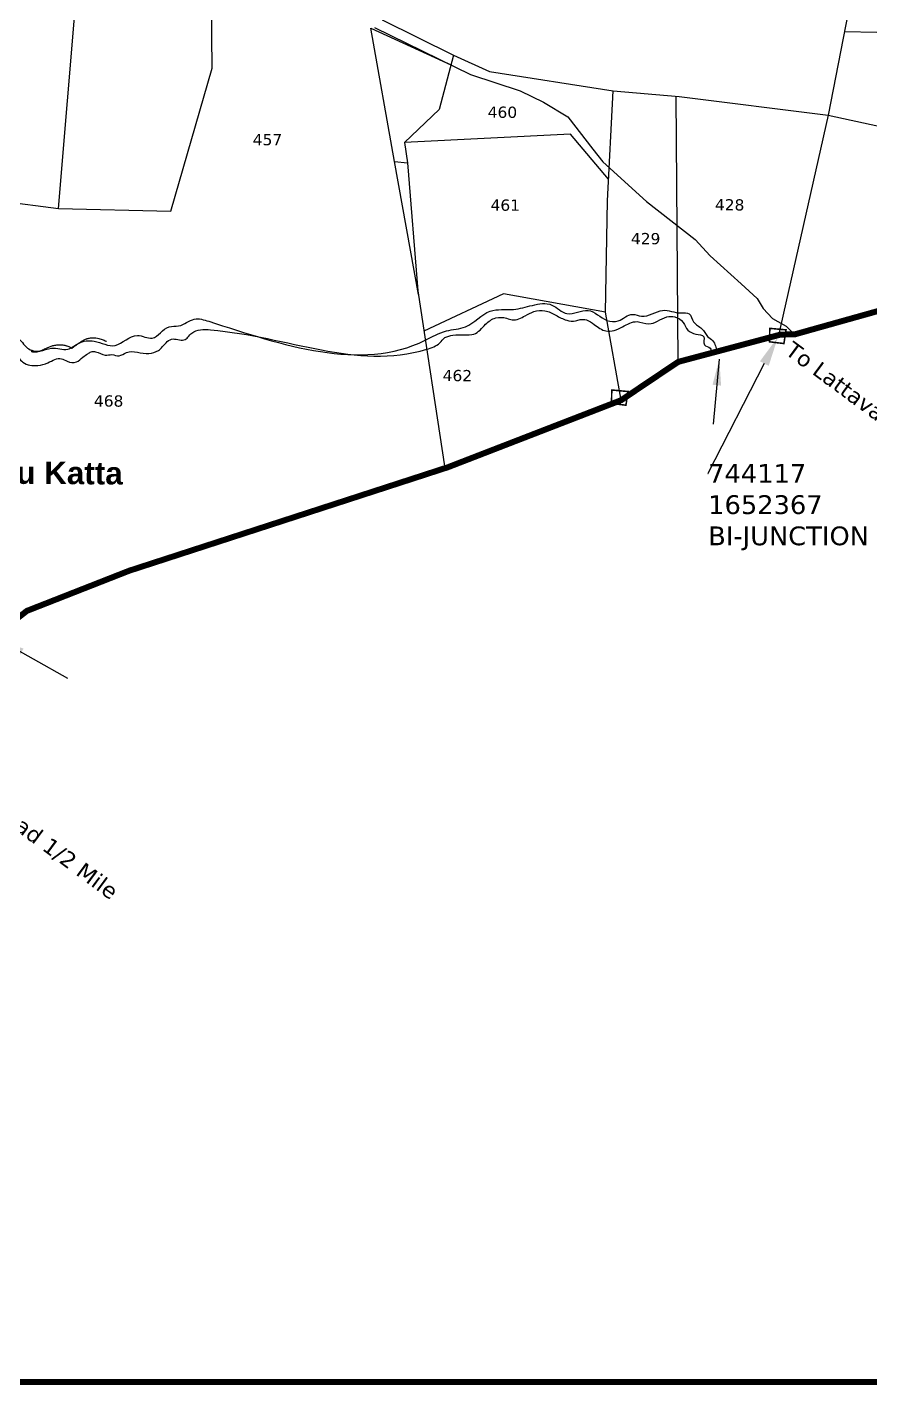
# Model space of a CAD drawing. Header units: inches. Extents: x 737884 to 747214, y 1650960 to 1659331.
# Drawn here: x 743115 to 744240, y 1650960 to 1652772 of the extents above; entities that cross this region are included whole.
import ezdxf
from ezdxf import colors
from ezdxf.entities.mleader import LeaderData, LeaderLine
from ezdxf.enums import TextEntityAlignment as Align
from ezdxf.math import Vec2, Vec3

# ---------------------------------------------------------------- set-up
doc = ezdxf.new("R2010")
doc.units = ezdxf.units.IN
doc.header["$MEASUREMENT"] = 0
doc.linetypes.add('ACAD_ISO02W100', pattern=[15, 12, -3])
for name, color, linetype in [('PLOT', 7, 'Continuous'), ('PLOT NO', 7, 'Continuous'), ('ROADS', 6, 'Continuous'), ('stream', 4, 'Continuous'), ('STRUCTURE', 5, 'Continuous'), ('TANKS-STREAM', 4, 'Continuous'), ('VILLAGE BOUNDRY', 5, 'Continuous'), ('VILLAGE STONES', 240, 'Continuous')]:
    doc.layers.add(name, color=color, linetype=linetype)
doc.styles.get("Standard").update_dxf_attribs({"font": 'verdana_0.ttf'})
doc.dimstyles.get("Standard").update_dxf_attribs({"dimtxt": 0.18, "dimasz": 35, "dimexe": 0.18, "dimexo": 0.0625, "dimgap": 0.09, "dimtad": 0, "dimtih": 1, "dimtoh": 1, "dimdec": 4, "dimzin": 0, "dimdsep": 46, "dimtxsty": 'Standard', "dimcen": 0.09, "dimadec": 0, "dimazin": 0, "dimtfac": 1, "dimtdec": 4, "dimtofl": 0, "dimtmove": 0, "dimatfit": 3, "dimfxl": 0, "dimtolj": 1, "dimtzin": 0, "dimarcsym": 0})

msp = doc.modelspace()

# ---------------------------------------------------------------- linework, layer by layer
at = {"layer": 'PLOT'}
for points in [[(743593.6, 1653258.3), (743579.4, 1653179.4), (743580.4, 1653122.6), (743576.8, 1652948.6), (743589.2, 1652781.4), (743684.3, 1652734.5), (743665.1, 1652661.7), (743619, 1652618), (743622.9, 1652590.8), (743636.7, 1652420), (743672.7, 1652183.1)], [(744197.8, 1653127.8), (744165.4, 1652980.3), (744157.8, 1652926), (744151.9, 1652797.4), (744211, 1652791.5), (744184.1, 1652654.4), (744117.3, 1652358.4)], [(743082.3, 1652539.7), (743157.2, 1652529.6), (743192.8, 1652955.8)], [(743157.2, 1652529.6), (743307, 1652526.3), (743362.3, 1652717), (743360.6, 1652888.9)], [(743605.6, 1652592.7), (743573.8, 1652770.4), (743680.8, 1652721.5), (743680.8, 1652721.5)], [(744206, 1652766), (744249.3, 1652765.1), (744274.1, 1652758.9), (744316.9, 1652756.6), (744440.1, 1652750.9), (744443.4, 1652752.5), (744617.8, 1652745.6), (744760.3, 1652740.9)], [(743684.3, 1652734.5), (743732.3, 1652712.6), (743897.4, 1652686.9), (743985.4, 1652679.3), (744184.1, 1652654.4), (744589.8, 1652566.2)], [(743889.6, 1652540.2), (743897.4, 1652686.9)], [(743984.2, 1652325.1), (743981.4, 1652679.6)], [(743891.2, 1652569.1), (743840.6, 1652628.8), (743619, 1652618)], [(743637.5, 1652415), (743605.6, 1652592.7), (743622.9, 1652590.8)], [(743887.1, 1652391.3), (743889.6, 1652540.2)], [(743908, 1652273.9), (743887.1, 1652391.3), (743751.2, 1652416), (743644.9, 1652365.9)]]:
    msp.add_lwpolyline(points, dxfattribs=at)
at = {"layer": 'ROADS'}
msp.add_lwpolyline([(743578.9, 1652771.2), (743707.1, 1652708.7), (743773.4, 1652687), (743804.6, 1652671.5), (743836.9, 1652651.9), (743870.3, 1652608.9), (743883.5, 1652591.9), (743942, 1652539.3), (744006.7, 1652488.5), (744026.7, 1652466.4), (744068, 1652429.2), (744089.7, 1652409.7), (744097.7, 1652396.1), (744110, 1652382.9), (744128.3, 1652372.7), (744141.9, 1652359.1)], dxfattribs=at)
at = {"layer": 'STRUCTURE', "color": 5, "const_width": 7.68}
msp.add_lwpolyline([(737887.4, 1659129.8), (747210, 1659129.8), (747210, 1650963.5), (737887.4, 1650963.5)], close=True, dxfattribs=at)
at = {"layer": 'TANKS-STREAM'}
for points in [[(738418.3, 1652913.5), (738423.8, 1652907.3), (738444, 1652899.1), (738452.5, 1652884.1), (738451.5, 1652861.5), (738448.7, 1652852.1), (738450.6, 1652837), (738456.9, 1652819.6), (738467.2, 1652806.5), (738473.6, 1652794), (738475.1, 1652775.2), (738485.7, 1652752.7), (738501.1, 1652737), (738506.9, 1652724.1), (738510.8, 1652716.1), (738522.6, 1652706.8), (738536.9, 1652698.1), (738550, 1652680.5), (738564.5, 1652668.2), (738575.4, 1652661.7), (738585.6, 1652658.8), (738601.5, 1652653.9), (738623.2, 1652637.4), (738637.4, 1652636.7), (738648.8, 1652634.7), (738656.8, 1652633.2), (738666.8, 1652620.3), (738680, 1652612.4), (738695.7, 1652609.4), (738707, 1652607.2), (738723.7, 1652605), (738735.9, 1652596.4), (738745.5, 1652590.9), (738755.5, 1652587.6), (738764.2, 1652583.6), (738781.5, 1652583.2), (738796.1, 1652582.4), (738807.9, 1652578.2), (738816.9, 1652571.3), (738820.7, 1652569.1), (738847.7, 1652567.5), (738869.7, 1652564.6), (738876.5, 1652559.1), (738885.3, 1652550.8), (738901.3, 1652543.3), (738920.5, 1652541.7), (738926.1, 1652542.2), (738935.6, 1652540.4), (738947.4, 1652533.6), (738958, 1652527), (738972.5, 1652520.5), (738999, 1652520.4), (739008.4, 1652520.6), (739016.5, 1652518.3), (739028.1, 1652515), (739049, 1652497), (739062.9, 1652493.9), (739081.5, 1652493.8), (739095.5, 1652491.1), (739108.1, 1652483.1), (739123, 1652473), (739146.1, 1652471.2), (739164, 1652476.6), (739181.4, 1652477.5), (739199.4, 1652472.2), (739209.7, 1652468.5), (739242.6, 1652474.7), (739260.6, 1652473.8), (739271.1, 1652470.7), (739288.3, 1652465.8), (739311.3, 1652471.6), (739335.6, 1652478.1), (739361.1, 1652472), (739378.6, 1652470.2), (739405, 1652476.5), (739441.9, 1652471.1), (739460.5, 1652471.4), (739493.9, 1652484.8), (739522.5, 1652488.1), (739548.6, 1652483.5), (739583.7, 1652456), (739733.4, 1652441.9), (739760, 1652461.3), (739774.1, 1652485.7), (739794.2, 1652496.6), (739801.5, 1652502.9), (739815.4, 1652504.4), (739829.6, 1652500.9), (739847.1, 1652486.1), (739864.1, 1652480.9), (739879.1, 1652480.8), (739892.9, 1652471.4), (739907.2, 1652471.2), (739916.2, 1652465.5), (739931.7, 1652464.7), (739947.6, 1652474.6), (739979.8, 1652475.2), (739992.3, 1652473.5), (740000.6, 1652477.5), (740014.3, 1652477), (740027.2, 1652471.7), (740040.4, 1652469.8), (740056.5, 1652473.2), (740066, 1652472.4), (740087.1, 1652459.2), (740103.5, 1652456.4), (740123.4, 1652462.3), (740133.8, 1652462.1), (740156.1, 1652449.4), (740173, 1652446.5), (740198.7, 1652456.8), (740218.3, 1652459.5), (740241.9, 1652455.2), (740255.4, 1652453.9), (740267.3, 1652459.1), (740294.4, 1652449.8), (740309.2, 1652448.7), (740326.7, 1652452.8), (740342.3, 1652450.4), (740354.6, 1652441.9), (740366.7, 1652441.3), (740380.4, 1652442.6), (740402.6, 1652434.9), (740417.4, 1652420.2), (740430.5, 1652385.4), (740437.9, 1652377.4), (740444.4, 1652367.6), (740452.7, 1652357.3), (740466.1, 1652353.4), (740484.2, 1652350.9), (740497.7, 1652338.1), (740505.9, 1652329.5), (740527.9, 1652325.8), (740541.4, 1652308.6), (740558.4, 1652292.4), (740583.8, 1652282.7), (740597, 1652270.2), (740606.3, 1652247.8), (740607.1, 1652232.9), (740613.7, 1652227.4), (740625.9, 1652211.6), (740629.9, 1652188.3), (740637.4, 1652174.7), (740653.2, 1652165.4), (740661.6, 1652155.5), (740686.1, 1652145), (740715.1, 1652145.7), (740726.3, 1652147.5), (740738.2, 1652144.7), (740747.7, 1652136.6), (740756.7, 1652125.9), (740760.7, 1652110.5), (740764.5, 1652100.7), (740779.4, 1652088), (740785.5, 1652074.4), (740791.1, 1652064.1), (740812.4, 1652053.3), (740821.4, 1652037.7), (740830.6, 1652025.2), (740848.5, 1652017.9), (740861.5, 1651996.6), (740877.3, 1651988), (740900, 1651982.4), (740915.4, 1651973), (740928.8, 1651967.8), (740936.8, 1651969.5), (740949.2, 1651968), (740962.1, 1651959.4), (740983.3, 1651959), (740999.8, 1651962.7), (741019.9, 1651955), (741032.7, 1651951.6), (741054.1, 1651956.8), (741068.4, 1651954.2), (741077.9, 1651948.6), (741090.7, 1651945.2), (741108.4, 1651950.6), (741133.6, 1651940.9), (741147.1, 1651938.8), (741167, 1651942.5), (741188.1, 1651937.3), (741203.4, 1651936.5), (741222.1, 1651944.9), (741240.4, 1651943.8), (741254.7, 1651941.7), (741275.9, 1651950.6), (741288.9, 1651950.2), (741300.9, 1651948.9), (741314.9, 1651955.6), (741324.2, 1651958.8), (741340.9, 1651958.1), (741360.6, 1651969.9), (741372.8, 1651977.8), (741392.3, 1651976.9), (741401.6, 1651982.1), (741417.2, 1651996.3), (741435.5, 1652001.2), (741452.2, 1652006.1), (741463.8, 1652016.3), (741481.3, 1652024.1), (741505.5, 1652024.4), (741525.7, 1652036.4), (741551.8, 1652037.7), (741582.5, 1652059.6), (741590.9, 1652063.6), (741613.7, 1652068.2), (741635.7, 1652084.9), (741668.8, 1652086.8), (741685.8, 1652090.5), (741701.7, 1652103.3), (741720.5, 1652108.9), (741735.7, 1652108.1), (741756.8, 1652119), (741777.4, 1652124.8), (741802.3, 1652120.5), (741822.4, 1652129.8), (741835.9, 1652135.5), (741856.6, 1652138.9), (741872.2, 1652138.9), (741891.2, 1652149.3), (741913, 1652147.6), (741927.9, 1652142.7), (741946.7, 1652146.2), (741965.8, 1652146.2), (741985.9, 1652140.6), (742005.1, 1652145.5), (742029.3, 1652139.9), (742054.1, 1652140.2), (742075, 1652137.2), (742087, 1652128.5), (742099.7, 1652126.2), (742113.6, 1652126.5), (742126, 1652122.8), (742135.6, 1652113.5), (742150.1, 1652110.4), (742168.5, 1652113.6), (742184.3, 1652104.4), (742191.5, 1652099.9), (742206, 1652097), (742212.5, 1652097), (742230.3, 1652091.8), (742247.1, 1652081.3), (742259.2, 1652080.1), (742270.9, 1652080.6), (742283.3, 1652075), (742292, 1652068.5), (742296.1, 1652067.9), (742306.8, 1652071), (742321.4, 1652070.8), (742342.3, 1652081.4), (742345.8, 1652084.8), (742361.6, 1652087.1), (742369.5, 1652082), (742375.7, 1652082.1), (742386.3, 1652082.9), (742398.7, 1652078.4), (742408, 1652072.7), (742421.5, 1652073.4), (742437.2, 1652067.7), (742455.1, 1652062.3), (742464.8, 1652064.6), (742476.9, 1652064.5), (742490.1, 1652056.2), (742500.6, 1652055.8), (742512.5, 1652062.3), (742525.7, 1652061.4), (742538.5, 1652064.4), (742553.8, 1652076), (742567.2, 1652090.4), (742578.8, 1652095.1), (742589.5, 1652096.5), (742606.7, 1652118.5), (742615.6, 1652123.4), (742634.1, 1652123), (742643, 1652121.8), (742659.4, 1652132.8), (742675.9, 1652133.8), (742684.7, 1652134.9), (742697.6, 1652138.4), (742715, 1652162.9), (742739.4, 1652169), (742762.3, 1652165.2), (742781, 1652160.5), (742796.1, 1652161.5), (742807.9, 1652166.5), (742819.1, 1652172.5), (742827.5, 1652187.3), (742828.3, 1652198.3), (742826.3, 1652208.7), (742821.3, 1652221.1), (742828.1, 1652237), (742826, 1652248), (742820.4, 1652258.8), (742821.2, 1652267.9), (742828.5, 1652279.8), (742830.8, 1652286.5), (742830.9, 1652297.2), (742837.5, 1652304.3), (742845.3, 1652308), (742857.2, 1652307.9), (742868.6, 1652307.8), (742875.5, 1652310.8), (742887.9, 1652320.6), (742898.1, 1652328.6), (742913.7, 1652327.3), (742919, 1652334.5), (742926.1, 1652345.3), (742944.5, 1652345.8), (742969.7, 1652342.1), (742983.6, 1652347.3), (742993.8, 1652357.7), (742998.8, 1652364.5), (743011.5, 1652367.3), (743026.9, 1652360.8), (743038.5, 1652366.4), (743046.7, 1652368), (743060.8, 1652361.2), (743069.6, 1652349.7), (743075.5, 1652341.3), (743089.5, 1652340), (743097.7, 1652338), (743104.1, 1652330.7), (743109.8, 1652324.5), (743129.6, 1652320.2), (743143.1, 1652324), (743161.4, 1652329.3), (743168.8, 1652326), (743181.1, 1652324.9), (743189.7, 1652331.3), (743196.4, 1652335.9), (743200.7, 1652338.4), (743206.7, 1652338.5), (743219.4, 1652334.1), (743228.5, 1652334.7), (743238.2, 1652333.2), (743247.8, 1652337.4), (743262.5, 1652338), (743278, 1652336.3), (743290.5, 1652340.3), (743300.8, 1652350.5), (743308.1, 1652355.4), (743324.6, 1652354.3), (743335.2, 1652363.5), (743360.2, 1652367.8), (743648.6, 1652341.9), (743666, 1652350.5), (743672.9, 1652357.4), (743683.4, 1652360.6), (743698.9, 1652361.3), (743711.6, 1652362.1), (743727.2, 1652375.3), (743740.6, 1652383.7), (743755.2, 1652383.3), (743762.8, 1652381.2), (743780, 1652386.6), (743791.6, 1652392.3), (743806.3, 1652393.4), (743820.7, 1652387.3), (743835.4, 1652380.7), (743847.3, 1652379.8), (743853.4, 1652381.5), (743861.8, 1652381.1), (743872.1, 1652375), (743887.7, 1652366.3), (743909.8, 1652371.7), (743929.2, 1652378.8), (743944.8, 1652375.8), (743968.8, 1652385), (743979.6, 1652385.1), (743990.6, 1652377.7), (743997.2, 1652367.4), (744007.6, 1652362.2), (744018.2, 1652358.5), (744019.1, 1652347.9), (744027, 1652343.4), (744028.7, 1652337)], [(743027.7, 1652379.3), (743046.9, 1652383), (743069.4, 1652373.4), (743080.8, 1652362), (743102, 1652357.4), (743115.9, 1652343.5), (743132.4, 1652339.5), (743147.8, 1652343.3), (743169.8, 1652342.1), (743184, 1652349.8), (743204.7, 1652352.8), (743232.8, 1652346.9), (743262.5, 1652360.4), (743282.2, 1652356.8), (743304.8, 1652371.9), (743317.6, 1652373.1), (743338.5, 1652382.1), (743357.7, 1652379.2), (743646.7, 1652353.9), (743674.8, 1652366.4), (743700.4, 1652372), (743733.2, 1652392.7), (743764.3, 1652395.1), (743789.6, 1652400.5), (743815.7, 1652400.9), (743835.7, 1652389.5), (743863.8, 1652393.7), (743889, 1652380.5), (743904, 1652379.9), (743923.2, 1652388.5), (743935.3, 1652386.1), (743963.4, 1652393.8), (743987.8, 1652390.4), (743998.9, 1652389.3), (744004.6, 1652378.4), (744015.7, 1652369.3), (744023.4, 1652359), (744030.3, 1652353.2), (744033.9, 1652346.6), (744036, 1652338.9)]]:
    msp.add_spline(points, degree=3, dxfattribs=at)
for points, knots in [([(743120.9, 1652339.2), (743120.9, 1652339.2), (743121, 1652339.2), (743121.2, 1652339.1), (743121.4, 1652339), (743121.9, 1652338.8), (743122.3, 1652338.7), (743123.3, 1652338.6), (743124.1, 1652338.5), (743125.7, 1652338.4), (743126.6, 1652338.4), (743127.9, 1652338.6), (743128.4, 1652338.6), (743129.3, 1652338.7), (743129.7, 1652338.8), (743131, 1652339.1), (743131.9, 1652339.4), (743133.3, 1652339.9), (743133.7, 1652340), (743134.5, 1652340.3), (743134.9, 1652340.5), (743135.5, 1652340.8), (743135.8, 1652340.9), (743136.3, 1652341.1), (743136.6, 1652341.2), (743137.4, 1652341.6), (743138, 1652341.9), (743139.8, 1652342.8), (743140.9, 1652343.3), (743143.5, 1652344.5), (743145, 1652345.1), (743147.9, 1652346.2), (743149.4, 1652346.6), (743152.6, 1652347.4), (743154.3, 1652347.7), (743157.7, 1652348), (743159.2, 1652348), (743162.3, 1652347.9), (743163.9, 1652347.6), (743166.1, 1652347.1), (743166.7, 1652347), (743167.7, 1652346.7), (743168.1, 1652346.5), (743169.5, 1652346), (743170.3, 1652345.7), (743171.7, 1652345.1), (743172.3, 1652344.8), (743173.7, 1652344.1), (743174.3, 1652343.8), (743175, 1652343.4), (743175.2, 1652343.3), (743175.4, 1652343.2)], [5443.333867, 5443.333867, 5443.333867, 5443.333867, 5444.813327, 5444.813327, 5447.772247, 5447.772247, 5450.731168, 5450.731168, 5455.368805, 5455.368805, 5460.006441, 5460.006441, 5462.487876, 5462.487876, 5464.969311, 5464.969311, 5470.024947, 5470.024947, 5471.934137, 5471.934137, 5473.775356, 5473.775356, 5474.804714, 5474.804714, 5475.834072, 5475.834072, 5477.892787, 5477.892787, 5480.985656, 5480.985656, 5484.078525, 5484.078525, 5486.623849, 5486.623849, 5489.169173, 5489.169173, 5491.030285, 5491.030285, 5492.891396, 5492.891396, 5493.505133, 5493.505133, 5494.11887, 5494.11887, 5495.346345, 5495.346345, 5496.57382, 5496.57382, 5498.424244, 5498.424244, 5499.062524, 5499.062524, 5499.062524, 5499.062524]), ([(743120.9, 1652339.2), (743120.9, 1652339.2), (743121, 1652339.2), (743121.2, 1652339.1), (743121.4, 1652339), (743121.9, 1652338.8), (743122.3, 1652338.7), (743123.3, 1652338.6), (743124.1, 1652338.5), (743125.7, 1652338.4), (743126.6, 1652338.4), (743127.9, 1652338.6), (743128.4, 1652338.6), (743129.3, 1652338.7), (743129.7, 1652338.8), (743131, 1652339.1), (743131.9, 1652339.4), (743133.3, 1652339.9), (743133.7, 1652340), (743134.5, 1652340.3), (743134.9, 1652340.5), (743135.5, 1652340.8), (743135.8, 1652340.9), (743136.3, 1652341.1), (743136.6, 1652341.2), (743137.4, 1652341.6), (743138, 1652341.9), (743139.8, 1652342.8), (743140.9, 1652343.3), (743143.5, 1652344.5), (743145, 1652345.1), (743147.9, 1652346.2), (743149.4, 1652346.6), (743152.6, 1652347.4), (743154.3, 1652347.7), (743157.7, 1652348), (743159.2, 1652348), (743162.3, 1652347.9), (743163.9, 1652347.6), (743166.1, 1652347.1), (743166.7, 1652347), (743167.7, 1652346.7), (743168.1, 1652346.5), (743169.5, 1652346), (743170.3, 1652345.7), (743171.7, 1652345.1), (743172.3, 1652344.8), (743173.7, 1652344.1), (743174.3, 1652343.8), (743175, 1652343.4), (743175.2, 1652343.3), (743175.4, 1652343.2)], [5443.333867, 5443.333867, 5443.333867, 5443.333867, 5444.813327, 5444.813327, 5447.772247, 5447.772247, 5450.731168, 5450.731168, 5455.368805, 5455.368805, 5460.006441, 5460.006441, 5462.487876, 5462.487876, 5464.969311, 5464.969311, 5470.024947, 5470.024947, 5471.934137, 5471.934137, 5473.775356, 5473.775356, 5474.804714, 5474.804714, 5475.834072, 5475.834072, 5477.892787, 5477.892787, 5480.985656, 5480.985656, 5484.078525, 5484.078525, 5486.623849, 5486.623849, 5489.169173, 5489.169173, 5491.030285, 5491.030285, 5492.891396, 5492.891396, 5493.505133, 5493.505133, 5494.11887, 5494.11887, 5495.346345, 5495.346345, 5496.57382, 5496.57382, 5498.424244, 5498.424244, 5499.062524, 5499.062524, 5499.062524, 5499.062524]), ([(743120.9, 1652339.2), (743120.9, 1652339.2), (743121, 1652339.2), (743121.2, 1652339.1), (743121.4, 1652339), (743121.9, 1652338.8), (743122.3, 1652338.7), (743123.3, 1652338.6), (743124.1, 1652338.5), (743125.7, 1652338.4), (743126.6, 1652338.4), (743127.9, 1652338.6), (743128.4, 1652338.6), (743129.3, 1652338.7), (743129.7, 1652338.8), (743131, 1652339.1), (743131.9, 1652339.4), (743133.3, 1652339.9), (743133.7, 1652340), (743134.5, 1652340.3), (743134.9, 1652340.5), (743135.5, 1652340.8), (743135.8, 1652340.9), (743136.3, 1652341.1), (743136.6, 1652341.2), (743137.4, 1652341.6), (743138, 1652341.9), (743139.8, 1652342.8), (743140.9, 1652343.3), (743143.5, 1652344.5), (743145, 1652345.1), (743147.9, 1652346.2), (743149.4, 1652346.6), (743152.6, 1652347.4), (743154.3, 1652347.7), (743157.7, 1652348), (743159.2, 1652348), (743162.3, 1652347.9), (743163.9, 1652347.6), (743166.1, 1652347.1), (743166.7, 1652347), (743167.7, 1652346.7), (743168.1, 1652346.5), (743169.5, 1652346), (743170.3, 1652345.7), (743171.7, 1652345.1), (743172.3, 1652344.8), (743173.7, 1652344.1), (743174.3, 1652343.8), (743175, 1652343.4), (743175.2, 1652343.3), (743175.4, 1652343.2)], [5443.333867, 5443.333867, 5443.333867, 5443.333867, 5444.813327, 5444.813327, 5447.772247, 5447.772247, 5450.731168, 5450.731168, 5455.368805, 5455.368805, 5460.006441, 5460.006441, 5462.487876, 5462.487876, 5464.969311, 5464.969311, 5470.024947, 5470.024947, 5471.934137, 5471.934137, 5473.775356, 5473.775356, 5474.804714, 5474.804714, 5475.834072, 5475.834072, 5477.892787, 5477.892787, 5480.985656, 5480.985656, 5484.078525, 5484.078525, 5486.623849, 5486.623849, 5489.169173, 5489.169173, 5491.030285, 5491.030285, 5492.891396, 5492.891396, 5493.505133, 5493.505133, 5494.11887, 5494.11887, 5495.346345, 5495.346345, 5496.57382, 5496.57382, 5498.424244, 5498.424244, 5499.062524, 5499.062524, 5499.062524, 5499.062524]), ([(743175.4, 1652343.2), (743175.7, 1652343.5), (743176, 1652343.8), (743176.8, 1652344.5), (743177.3, 1652345), (743178.1, 1652345.6), (743178.3, 1652345.8), (743179, 1652346.3), (743179.4, 1652346.6), (743180.7, 1652347.6), (743181.5, 1652348.1), (743183.2, 1652349.3), (743184.1, 1652349.8), (743185.1, 1652350.5), (743185.3, 1652350.6), (743185.7, 1652350.9), (743185.8, 1652351), (743186.2, 1652351.3), (743186.6, 1652351.6), (743187.7, 1652352.3), (743188.4, 1652352.8), (743190.2, 1652353.8), (743191.2, 1652354.4), (743193.1, 1652355.2), (743193.8, 1652355.5), (743194.9, 1652355.9), (743195.3, 1652356), (743195.9, 1652356.2), (743196.3, 1652356.3), (743197.3, 1652356.6), (743197.9, 1652356.7), (743200.2, 1652357.1), (743201.7, 1652357.2), (743204.6, 1652357.3), (743206, 1652357.2), (743208.5, 1652356.9), (743209.8, 1652356.7), (743212.1, 1652356.1), (743213.1, 1652355.8), (743215, 1652355.2), (743215.9, 1652354.8), (743217.8, 1652354.1), (743218.7, 1652353.7), (743220.2, 1652353), (743220.7, 1652352.8), (743221.1, 1652352.6)], [5520.87498, 5520.87498, 5520.87498, 5520.87498, 5521.986305, 5521.986305, 5523.357586, 5523.357586, 5523.830347, 5523.830347, 5524.870358, 5524.870358, 5526.95038, 5526.95038, 5529.826973, 5529.826973, 5530.785443, 5530.785443, 5531.476798, 5531.476798, 5532.859507, 5532.859507, 5534.242217, 5534.242217, 5535.624926, 5535.624926, 5536.325334, 5536.325334, 5536.63772, 5536.63772, 5536.950106, 5536.950106, 5537.574878, 5537.574878, 5539.144164, 5539.144164, 5540.713451, 5540.713451, 5542.282737, 5542.282737, 5543.852024, 5543.852024, 5545.42131, 5545.42131, 5547.67947, 5547.67947, 5549.715627, 5549.715627, 5549.715627, 5549.715627]), ([(743175.4, 1652343.2), (743175.7, 1652343.5), (743176, 1652343.8), (743176.8, 1652344.5), (743177.3, 1652345), (743178.1, 1652345.6), (743178.3, 1652345.8), (743179, 1652346.3), (743179.4, 1652346.6), (743180.7, 1652347.6), (743181.5, 1652348.1), (743183.2, 1652349.3), (743184.1, 1652349.8), (743185.1, 1652350.5), (743185.3, 1652350.6), (743185.7, 1652350.9), (743185.8, 1652351), (743186.2, 1652351.3), (743186.6, 1652351.6), (743187.7, 1652352.3), (743188.4, 1652352.8), (743190.2, 1652353.8), (743191.2, 1652354.4), (743193.1, 1652355.2), (743193.8, 1652355.5), (743194.9, 1652355.9), (743195.3, 1652356), (743195.9, 1652356.2), (743196.3, 1652356.3), (743197.3, 1652356.6), (743197.9, 1652356.7), (743200.2, 1652357.1), (743201.7, 1652357.2), (743204.6, 1652357.3), (743206, 1652357.2), (743208.5, 1652356.9), (743209.8, 1652356.7), (743212.1, 1652356.1), (743213.1, 1652355.8), (743215, 1652355.2), (743215.9, 1652354.8), (743217.8, 1652354.1), (743218.7, 1652353.7), (743220.2, 1652353), (743220.7, 1652352.8), (743221.1, 1652352.6)], [5520.87498, 5520.87498, 5520.87498, 5520.87498, 5521.986305, 5521.986305, 5523.357586, 5523.357586, 5523.830347, 5523.830347, 5524.870358, 5524.870358, 5526.95038, 5526.95038, 5529.826973, 5529.826973, 5530.785443, 5530.785443, 5531.476798, 5531.476798, 5532.859507, 5532.859507, 5534.242217, 5534.242217, 5535.624926, 5535.624926, 5536.325334, 5536.325334, 5536.63772, 5536.63772, 5536.950106, 5536.950106, 5537.574878, 5537.574878, 5539.144164, 5539.144164, 5540.713451, 5540.713451, 5542.282737, 5542.282737, 5543.852024, 5543.852024, 5545.42131, 5545.42131, 5547.67947, 5547.67947, 5549.715627, 5549.715627, 5549.715627, 5549.715627]), ([(743175.4, 1652343.2), (743175.7, 1652343.5), (743176, 1652343.8), (743176.8, 1652344.5), (743177.3, 1652345), (743178.1, 1652345.6), (743178.3, 1652345.8), (743179, 1652346.3), (743179.4, 1652346.6), (743180.7, 1652347.6), (743181.5, 1652348.1), (743183.2, 1652349.3), (743184.1, 1652349.8), (743185.1, 1652350.5), (743185.3, 1652350.6), (743185.7, 1652350.9), (743185.8, 1652351), (743186.2, 1652351.3), (743186.6, 1652351.6), (743187.7, 1652352.3), (743188.4, 1652352.8), (743190.2, 1652353.8), (743191.2, 1652354.4), (743193.1, 1652355.2), (743193.8, 1652355.5), (743194.9, 1652355.9), (743195.3, 1652356), (743195.9, 1652356.2), (743196.3, 1652356.3), (743197.3, 1652356.6), (743197.9, 1652356.7), (743200.2, 1652357.1), (743201.7, 1652357.2), (743204.6, 1652357.3), (743206, 1652357.2), (743208.5, 1652356.9), (743209.8, 1652356.7), (743212.1, 1652356.1), (743213.1, 1652355.8), (743215, 1652355.2), (743215.9, 1652354.8), (743217.8, 1652354.1), (743218.7, 1652353.7), (743220.2, 1652353), (743220.7, 1652352.8), (743221.1, 1652352.6)], [5520.87498, 5520.87498, 5520.87498, 5520.87498, 5521.986305, 5521.986305, 5523.357586, 5523.357586, 5523.830347, 5523.830347, 5524.870358, 5524.870358, 5526.95038, 5526.95038, 5529.826973, 5529.826973, 5530.785443, 5530.785443, 5531.476798, 5531.476798, 5532.859507, 5532.859507, 5534.242217, 5534.242217, 5535.624926, 5535.624926, 5536.325334, 5536.325334, 5536.63772, 5536.63772, 5536.950106, 5536.950106, 5537.574878, 5537.574878, 5539.144164, 5539.144164, 5540.713451, 5540.713451, 5542.282737, 5542.282737, 5543.852024, 5543.852024, 5545.42131, 5545.42131, 5547.67947, 5547.67947, 5549.715627, 5549.715627, 5549.715627, 5549.715627])]:
    msp.add_open_spline(points, degree=3, knots=knots, dxfattribs=at)
at = {"layer": 'VILLAGE BOUNDRY', "linetype": 'ACAD_ISO02W100', "ltscale": 2, "const_width": 8}
msp.add_lwpolyline([(741005.9, 1651386), (741221.5, 1651405.1), (741317.3, 1651622.1), (741500.5, 1651641.5), (741738.9, 1651683.5), (741959.2, 1651700.6), (742173.7, 1651723.4), (742281.7, 1651734.8), (742369.1, 1651730), (742486.3, 1651735), (742503.5, 1651759.2), (742761.8, 1651838.3), (742874.7, 1651831.4), (742902.7, 1651873.5), (743011.7, 1651912.3), (743115.1, 1651992.7), (743251.6, 1652046.3), (743677, 1652184.5), (743908, 1652273.9), (743984.2, 1652325.1), (744120.3, 1652361.4), (744140.4, 1652362), (744486.6, 1652459.1)], dxfattribs=at)
at = {"layer": 'VILLAGE STONES', "const_width": 2.04}
for points in [[(744106.4, 1652369.8), (744128, 1652367.8), (744125.2, 1652349.5), (744105.8, 1652351.9)], [(743895.6, 1652287.5), (743917.2, 1652285.5), (743914.4, 1652267.2), (743895, 1652269.6)]]:
    msp.add_lwpolyline(points, close=True, dxfattribs=at)

# ---------------------------------------------------------------- texts
at = {"layer": 'PLOT NO'}
for s, p in [('460', (743749.6, 1652658.3)), ('457', (743436.1, 1652621.7)), ('461', (743753.4, 1652534.3)), ('428', (744052.8, 1652534.7)), ('429', (743940.7, 1652489.6)), ('462', (743689.5, 1652306.8)), ('468', (743224.2, 1652272.9))]:
    msp.add_text(s, height=15, rotation=359.6396, dxfattribs=at).set_placement(p, align=Align.MIDDLE_CENTER)
at = {"layer": 'ROADS', "char_height": 21.22, "width": 414.229, "attachment_point": 1, "rotation": 323.5612}
for s, insert in [('\\A1;To Lattavaram 1{\\H0.7x;\\S1/2;} Miles', (744142.3, 1652359.4)), ('\\A1;To Anantapur Road 1/2 Mile', (742912.8, 1651864.3))]:
    msp.add_mtext(s, dxfattribs=dict(at, insert=insert))
at = {"layer": 'VILLAGE STONES', "color": 0, "insert": (743004.4, 1652192.9), "char_height": 30, "width": 467.065, "attachment_point": 2, "rotation": 359.6396}
msp.add_mtext('\\A1;{\\fArial|b1|i0|c0|p34;Tangappacheruvu Katta}', dxfattribs=at)

# ---------------------------------------------------------------- leaders
at = {"layer": 'stream', "color": 5}
for points in [[(744039, 1652328.8), (744030.6, 1652242.1)], [(743077.2, 1651954.4), (743169.4, 1651903)]]:
    msp.add_leader(points, dimstyle='Standard', override={"dimgap": 0.09, "dimtad": 0}, dxfattribs=at)
at = {"layer": 'VILLAGE STONES', "color": 6}
ml = msp.add_multileader_mtext('Standard', dxfattribs=at)
ml.set_content('744117\\P1652367\\PBI-JUNCTION', color=6)
ml.set_leader_properties()
ml.build(insert=Vec2(0, 0))
ml.multileader.update_dxf_attribs({"dogleg_length": 0.36, "arrow_head_size": 40})
ctx = ml.context
ctx.base_point, ctx.char_height, ctx.arrow_head_size, ctx.landing_gap_size, ctx.plane_origin = Vec3(744024, 1652176), 25, 40, 0.09, Vec3(741022.7, 1652514.9)
notes = []
notes.append((ctx, [(1, (1, 1, 0), (744023.7, 1652176), (1, 0), 0.36, [(0, [(744117.3, 1652358.4)], 0, [])])]))
ctx.mtext.insert, ctx.mtext.flow_direction = Vec3(744024.1, 1652188.7), 5
for ctx, leaders in notes:
    for number, flags, end, landing, length, lines in leaders:
        leader = LeaderData()
        leader.index, (leader.has_last_leader_line, leader.has_dogleg_vector, leader.attachment_direction) = number, flags
        leader.last_leader_point, leader.dogleg_vector, leader.dogleg_length = Vec3(end), Vec3(landing), length
        for number, points, colour, breaks in lines:
            line = LeaderLine()
            line.index, line.vertices, line.color, line.breaks = number, Vec3.list(points), colors.encode_raw_color(colour), breaks
            leader.lines.append(line)
        ctx.leaders.append(leader)

doc.saveas('drawing.dxf')
